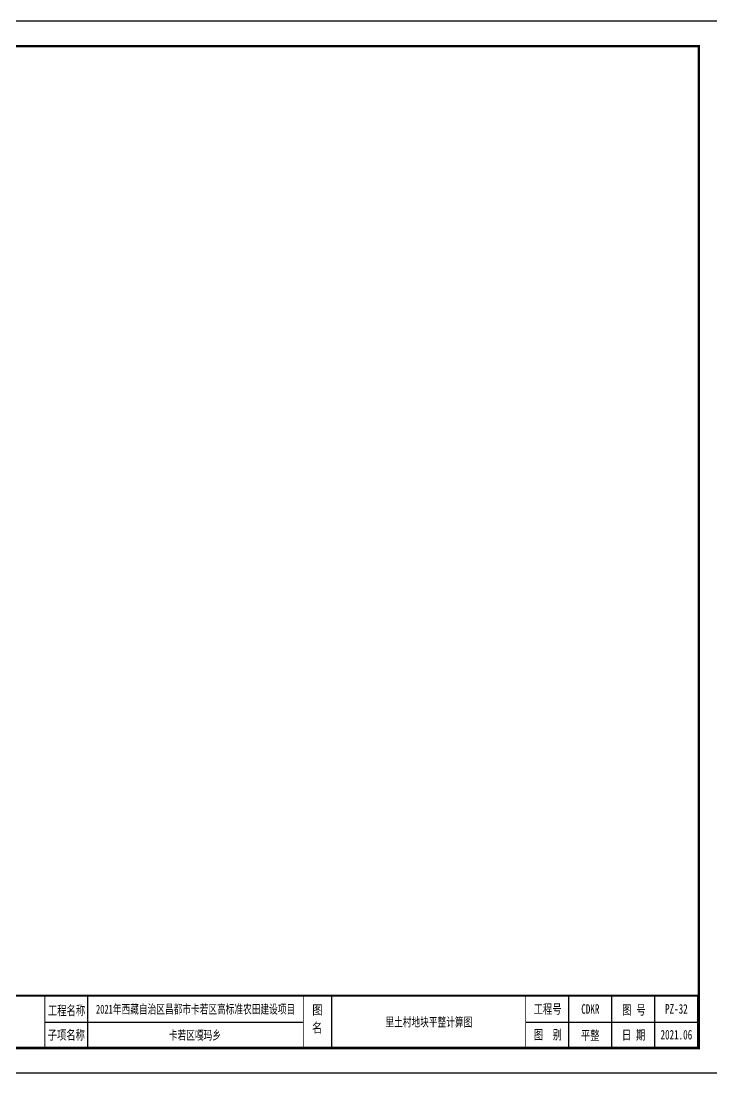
# Model space of a CAD drawing. Extents: x 4283 to 40403, y 1134 to 1764.
# Drawn here: x 17944.2 to 18139.2, y 1467.1 to 1764.1 of the extents above; entities that cross this region are included whole.
import ezdxf
from ezdxf.enums import TextEntityAlignment as Align

# ---------------------------------------------------------------- set-up
doc = ezdxf.new("R2010")
doc.units = 0
for name, color, linetype in [('PUB_TITLE', 4, 'Continuous'), ('S-MODIFY', 4, 'Continuous'), ('华泽绵阳图框', 7, 'Continuous')]:
    doc.layers.add(name, color=color, linetype=linetype)
doc.styles.add('-宋体', font='', dxfattribs={"width": 0.8})
doc.styles.add('长仿宋', font='', dxfattribs={"width": 0.7, "height": 5})
doc.styles.get('-宋体').set_extended_font_data('SimSun')
doc.styles.get('长仿宋').set_extended_font_data('SimSun')

msp = doc.modelspace()

# ---------------------------------------------------------------- linework, layer by layer
at = {"layer": 'PUB_TITLE'}
msp.add_lwpolyline([(17722.53, 1467.09), (18142.53, 1467.09), (18142.53, 1764.09), (17722.53, 1764.09)], close=True, dxfattribs=at)
at = {"layer": 'PUB_TITLE', "color": 7, "const_width": 0.566}
msp.add_lwpolyline([(18135.46, 1474.16), (18135.46, 1756.99)], dxfattribs=at)
at = {"layer": 'PUB_TITLE', "color": 7, "const_width": 0.506}
msp.add_lwpolyline([(17740.21, 1474.16), (18135.23, 1474.16), (18135.24, 1488.92), (17740.21, 1488.92)], close=True, dxfattribs=at)
at = {"layer": 'S-MODIFY'}
msp.add_lwpolyline([(17722.53, 1467.09), (18142.53, 1467.09), (18142.53, 1764.09), (17722.53, 1764.09)], close=True, dxfattribs=at)
at = {"layer": '华泽绵阳图框', "color": 7}
for p, q in [((17963.04, 1474.16), (17963.04, 1488.92)), ((18031.92, 1474.16), (18031.92, 1488.92)), ((18098.78, 1474.08), (18098.78, 1488.84)), ((18110.93, 1474.08), (18110.93, 1488.84)), ((18123.08, 1474.08), (18123.08, 1488.84)), ((17950.89, 1481.46), (18023.82, 1481.46)), ((18086.62, 1481.46), (18135.23, 1481.46))]:
    msp.add_line(p, q, dxfattribs=at)
at = {"layer": '华泽绵阳图框', "color": 7, "const_width": 0.707}
msp.add_lwpolyline([(17740.21, 1474.16), (18135.46, 1474.16), (18135.46, 1756.99), (17740.21, 1756.99)], close=True, dxfattribs=at)
at = {"layer": '华泽绵阳图框', "color": 7, "const_width": 0.506}
msp.add_lwpolyline([(17740.21, 1488.92), (18135.24, 1488.92)], dxfattribs=at)
at = {"layer": '华泽绵阳图框', "color": 7, "const_width": 0.203, "flags": 128}
for points in [[(17950.89, 1474.16), (17950.89, 1488.92)], [(18023.82, 1474.16), (18023.82, 1488.92)], [(18086.62, 1474.08), (18086.62, 1488.84)]]:
    msp.add_lwpolyline(points, dxfattribs=at)

# ---------------------------------------------------------------- texts
at = {"layer": '华泽绵阳图框', "style": '长仿宋', "width": 0.7}
for s, height, p in [('工程名称', 2.685, (17951.76, 1483.4)), ('工程号', 2.685, (18088.85, 1483.8)), ('图', 2.69, (18113.83, 1483.55)), ('号', 2.69, (18117.84, 1483.55)), ('子项名称', 2.685, (17951.68, 1476.49)), ('图', 2.69, (18088.87, 1476.56)), ('别', 2.69, (18094.21, 1476.56)), ('日', 2.69, (18113.74, 1476.5)), ('期', 2.69, (18117.75, 1476.5))]:
    msp.add_text(s, height=height, dxfattribs=at).set_placement(p)
for s, height, p in [('2021年西藏自治区昌都市卡若区高标准农田建设项目', 2.5, (17993.43, 1485.19)), ('CDKR', 2.685, (18104.85, 1485.15)), ('PZ-32', 2.685, (18129.13, 1485.17)), ('里土村地块平整计算图', 2.5, (18059.27, 1481.54)), ('卡若区嘎玛乡', 2.5, (17993.25, 1477.83)), ('平整', 2.685, (18104.82, 1477.79)), ('2021.06', 2.685, (18129.13, 1477.87))]:
    msp.add_text(s, height=height, dxfattribs=at).set_placement(p, align=Align.MIDDLE)
at = {"layer": '华泽绵阳图框', "color": 7, "style": '-宋体', "width": 0.8}
for s, p in [('图', (18026.37, 1483.55)), ('名', (18026.27, 1478.52))]:
    msp.add_text(s, height=2.69, dxfattribs=at).set_placement(p)

doc.saveas('drawing.dxf')
